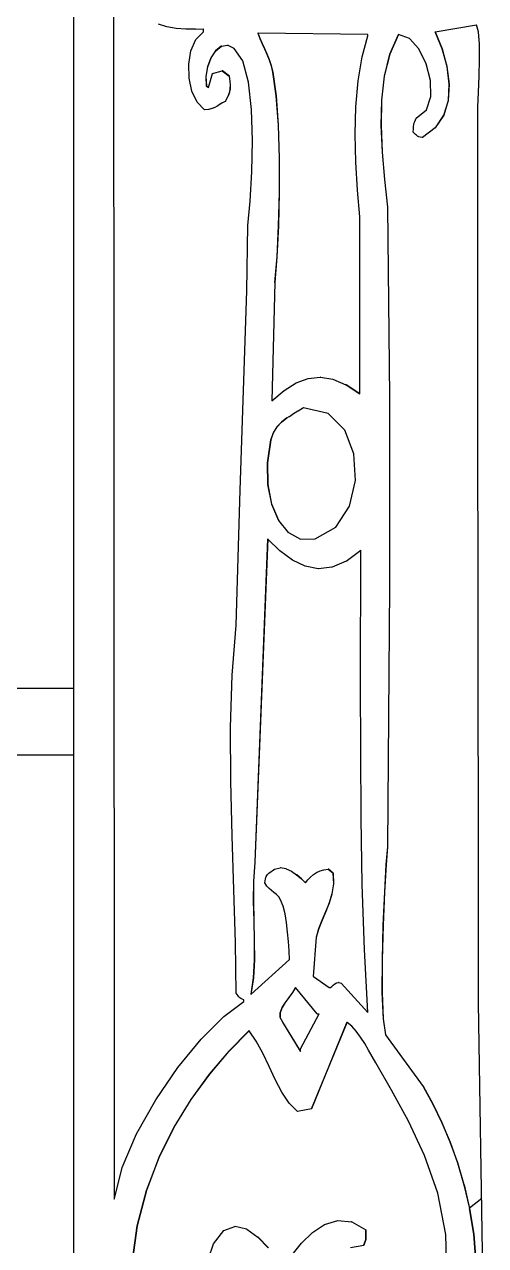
# Model space of a CAD drawing. Header units: inches. Extents: x -2812 to 9774, y -15726 to -746.
# Drawn here: x 3664.29 to 3671.15, y -9115.46 to -9097.28 of the extents above; entities that cross this region are included whole.
import ezdxf

# ---------------------------------------------------------------- set-up
doc = ezdxf.new("R2010")
doc.units = ezdxf.units.IN
doc.header["$LTSCALE"] = 17
doc.header["$MEASUREMENT"] = 0
doc.layers.add('OUTLINE', color=1, linetype='Continuous', lineweight=25)

msp = doc.modelspace()

# ---------------------------------------------------------------- hatches: boundary and pattern name
at = {"layer": 'OUTLINE'}
h = msp.add_hatch(dxfattribs=at)
h.set_pattern_fill('AR-RSHKE', color=8)
h.set_pattern_definition([(0, (1566.02, -5796.163), (25.5, 12), [6, -5, 7, -3, 9, -4]), (0, (1572.02, -5795.663), (25.5, 12), [5, -19, 4, -6]), (0, (1584.02, -5796.913), (25.5, 12), [3, -31]), (90, (1566.0205, -5796.163), (-8.5, 12), [11.5, -36.5]), (90, (1572.0205, -5796.163), (-8.5, 12), [11.25, -36.75]), (90, (1577.0205, -5796.163), (-8.5, 12), [10.5, -37.5]), (90, (1584.0205, -5796.913), (-8.5, 12), [11.5, -36.5]), (90, (1587.0205, -5796.913), (-8.5, 12), [11.5, -36.5]), (90, (1596.0205, -5796.163), (-8.5, 12), [11, -37])])
h.paths.add_polyline_path([(3665.02, -9107.163), (3498.503, -9107.163), (3498.503, -9119.012), (3501.503, -9119.012), (3665.02, -9119.148)])

# ---------------------------------------------------------------- linework, layer by layer
for p, q in [((3665.61, -9089.413), (3665.617, -9103.113)), ((3665.62, -9103.113), (3665.612, -9089.413)), ((3666.404, -9097.316), (3666.281, -9097.274)), ((3670.398, -9097.387), (3671.014, -9097.284)), ((3671.042, -9097.39), (3671.014, -9097.284)), ((3666.543, -9097.339), (3666.404, -9097.316)), ((3666.688, -9097.349), (3666.543, -9097.339)), ((3666.827, -9097.35), (3666.688, -9097.349)), ((3666.83, -9097.35), (3666.827, -9097.35)), ((3666.83, -9097.35), (3666.95, -9097.346)), ((3666.836, -9097.504), (3666.95, -9097.387)), ((3666.95, -9097.387), (3666.95, -9097.346)), ((3667.759, -9097.408), (3667.79, -9097.488)), ((3667.762, -9097.408), (3667.759, -9097.408)), ((3667.792, -9097.488), (3667.762, -9097.408)), ((3669.394, -9097.429), (3667.762, -9097.408)), ((3669.309, -9097.762), (3669.394, -9097.449)), ((3669.394, -9097.449), (3669.394, -9097.429)), ((3669.85, -9097.429), (3669.721, -9097.722)), ((3669.724, -9097.722), (3669.853, -9097.43)), ((3669.853, -9097.43), (3669.85, -9097.429)), ((3670.013, -9097.488), (3669.853, -9097.43)), ((3670.398, -9097.387), (3670.395, -9097.387)), ((3670.395, -9097.387), (3670.499, -9097.644)), ((3670.501, -9097.644), (3670.398, -9097.387)), ((3671.054, -9097.571), (3671.042, -9097.39)), ((3666.763, -9097.672), (3666.836, -9097.504)), ((3667.215, -9097.604), (3667.13, -9097.671)), ((3667.133, -9097.671), (3667.218, -9097.604)), ((3667.218, -9097.604), (3667.215, -9097.604)), ((3667.218, -9097.604), (3667.308, -9097.588)), ((3667.406, -9097.636), (3667.308, -9097.588)), ((3667.536, -9097.821), (3667.406, -9097.636)), ((3667.79, -9097.488), (3667.823, -9097.566)), ((3667.792, -9097.488), (3667.79, -9097.488)), ((3667.826, -9097.566), (3667.792, -9097.488)), ((3667.823, -9097.566), (3667.859, -9097.643)), ((3667.826, -9097.566), (3667.823, -9097.566)), ((3667.862, -9097.643), (3667.826, -9097.566)), ((3667.859, -9097.643), (3667.894, -9097.723)), ((3667.862, -9097.643), (3667.859, -9097.643)), ((3667.897, -9097.723), (3667.862, -9097.643)), ((3670.155, -9097.644), (3670.013, -9097.488)), ((3670.265, -9097.864), (3670.155, -9097.644)), ((3670.501, -9097.644), (3670.499, -9097.644)), ((3670.499, -9097.644), (3670.57, -9097.907)), ((3670.573, -9097.907), (3670.501, -9097.644)), ((3671.056, -9097.8), (3671.054, -9097.571)), ((3666.73, -9097.87), (3666.763, -9097.672)), ((3667.06, -9097.776), (3667.011, -9097.908)), ((3667.014, -9097.908), (3667.063, -9097.776)), ((3667.13, -9097.671), (3667.06, -9097.776)), ((3667.063, -9097.776), (3667.06, -9097.776)), ((3667.063, -9097.776), (3667.133, -9097.671)), ((3667.133, -9097.671), (3667.13, -9097.671)), ((3667.62, -9098.138), (3667.536, -9097.821)), ((3667.894, -9097.723), (3667.928, -9097.805)), ((3667.897, -9097.723), (3667.894, -9097.723)), ((3667.931, -9097.805), (3667.897, -9097.723)), ((3667.928, -9097.805), (3667.957, -9097.893)), ((3667.931, -9097.805), (3667.928, -9097.805)), ((3667.96, -9097.893), (3667.931, -9097.805)), ((3669.251, -9098.118), (3669.309, -9097.762)), ((3669.721, -9097.722), (3669.64, -9098.05)), ((3669.643, -9098.05), (3669.724, -9097.722)), ((3669.724, -9097.722), (3669.721, -9097.722)), ((3671.05, -9098.05), (3671.056, -9097.8)), ((3666.736, -9098.077), (3666.73, -9097.87)), ((3667.011, -9097.908), (3666.987, -9098.052)), ((3666.99, -9098.052), (3667.014, -9097.908)), ((3667.014, -9097.908), (3667.011, -9097.908)), ((3667.024, -9098.215), (3667.082, -9098.009)), ((3667.082, -9098.009), (3667.229, -9097.968)), ((3667.229, -9097.968), (3667.332, -9098.051)), ((3667.232, -9097.968), (3667.229, -9097.968)), ((3667.335, -9098.051), (3667.232, -9097.968)), ((3667.957, -9097.893), (3667.98, -9097.989)), ((3667.96, -9097.893), (3667.957, -9097.893)), ((3667.983, -9097.989), (3667.96, -9097.893)), ((3667.98, -9097.989), (3668.03, -9098.341)), ((3667.983, -9097.989), (3667.98, -9097.989)), ((3668.033, -9098.341), (3667.983, -9097.989)), ((3670.329, -9098.112), (3670.265, -9097.864)), ((3670.573, -9097.907), (3670.57, -9097.907)), ((3670.57, -9097.907), (3670.603, -9098.166)), ((3670.606, -9098.166), (3670.573, -9097.907)), ((3666.777, -9098.273), (3666.736, -9098.077)), ((3666.987, -9098.052), (3666.994, -9098.196)), ((3666.99, -9098.052), (3666.987, -9098.052)), ((3666.997, -9098.196), (3666.99, -9098.052)), ((3666.997, -9098.196), (3666.994, -9098.196)), ((3667.024, -9098.215), (3666.997, -9098.196)), ((3666.997, -9098.196), (3667.023, -9098.217)), ((3667.332, -9098.051), (3667.344, -9098.124)), ((3667.335, -9098.051), (3667.332, -9098.051)), ((3667.346, -9098.124), (3667.335, -9098.051)), ((3667.344, -9098.124), (3667.348, -9098.185)), ((3667.346, -9098.124), (3667.344, -9098.124)), ((3667.351, -9098.185), (3667.346, -9098.124)), ((3667.348, -9098.185), (3667.346, -9098.237)), ((3667.351, -9098.185), (3667.348, -9098.185)), ((3667.348, -9098.237), (3667.351, -9098.185)), ((3667.665, -9098.547), (3667.62, -9098.138)), ((3669.219, -9098.505), (3669.251, -9098.118)), ((3669.64, -9098.05), (3669.599, -9098.406)), ((3669.602, -9098.406), (3669.643, -9098.05)), ((3669.643, -9098.05), (3669.64, -9098.05)), ((3670.334, -9098.353), (3670.329, -9098.112)), ((3670.603, -9098.166), (3670.59, -9098.41)), ((3670.593, -9098.41), (3670.606, -9098.166)), ((3670.606, -9098.166), (3670.603, -9098.166)), ((3671.041, -9098.293), (3671.05, -9098.05)), ((3666.854, -9098.437), (3666.777, -9098.273)), ((3667.023, -9098.217), (3667.024, -9098.215)), ((3667.301, -9098.373), (3667.274, -9098.424)), ((3667.276, -9098.424), (3667.303, -9098.373)), ((3667.322, -9098.327), (3667.301, -9098.373)), ((3667.303, -9098.373), (3667.301, -9098.373)), ((3667.303, -9098.373), (3667.325, -9098.327)), ((3667.337, -9098.283), (3667.322, -9098.327)), ((3667.325, -9098.327), (3667.322, -9098.327)), ((3667.325, -9098.327), (3667.34, -9098.283)), ((3667.346, -9098.237), (3667.337, -9098.283)), ((3667.34, -9098.283), (3667.337, -9098.283)), ((3667.34, -9098.283), (3667.348, -9098.237)), ((3667.348, -9098.237), (3667.346, -9098.237)), ((3668.03, -9098.341), (3668.061, -9098.778)), ((3668.033, -9098.341), (3668.03, -9098.341)), ((3668.064, -9098.778), (3668.033, -9098.341)), ((3670.268, -9098.551), (3670.334, -9098.353)), ((3671.032, -9098.503), (3671.041, -9098.293)), ((3666.964, -9098.549), (3666.854, -9098.437)), ((3666.967, -9098.549), (3666.964, -9098.549)), ((3667.025, -9098.543), (3666.967, -9098.549)), ((3667.028, -9098.543), (3667.025, -9098.543)), ((3667.075, -9098.531), (3667.028, -9098.543)), ((3667.078, -9098.531), (3667.075, -9098.531)), ((3667.117, -9098.514), (3667.078, -9098.531)), ((3667.12, -9098.514), (3667.117, -9098.514)), ((3667.155, -9098.494), (3667.12, -9098.514)), ((3667.157, -9098.494), (3667.155, -9098.494)), ((3667.191, -9098.471), (3667.157, -9098.494)), ((3667.194, -9098.471), (3667.191, -9098.471)), ((3667.229, -9098.447), (3667.194, -9098.471)), ((3667.232, -9098.447), (3667.229, -9098.447)), ((3667.274, -9098.424), (3667.232, -9098.447)), ((3667.276, -9098.424), (3667.274, -9098.424)), ((3667.679, -9099.005), (3667.665, -9098.547)), ((3669.209, -9098.912), (3669.219, -9098.505)), ((3669.599, -9098.406), (3669.591, -9098.785)), ((3669.594, -9098.785), (3669.602, -9098.406)), ((3669.602, -9098.406), (3669.599, -9098.406)), ((3670.116, -9098.673), (3670.268, -9098.551)), ((3670.59, -9098.41), (3670.524, -9098.631)), ((3670.527, -9098.631), (3670.593, -9098.41)), ((3670.593, -9098.41), (3670.59, -9098.41)), ((3671.029, -9098.652), (3671.032, -9098.503)), ((3670.08, -9098.768), (3670.086, -9098.744)), ((3670.086, -9098.744), (3670.094, -9098.722)), ((3670.094, -9098.722), (3670.104, -9098.699)), ((3670.104, -9098.699), (3670.116, -9098.673)), ((3670.524, -9098.631), (3670.398, -9098.819)), ((3670.401, -9098.819), (3670.527, -9098.631)), ((3670.527, -9098.631), (3670.524, -9098.631)), ((3671.029, -9102.696), (3671.029, -9098.652)), ((3668.061, -9098.778), (3668.077, -9099.268)), ((3668.064, -9098.778), (3668.061, -9098.778)), ((3668.08, -9099.268), (3668.064, -9098.778)), ((3669.217, -9099.329), (3669.209, -9098.912)), ((3669.594, -9098.785), (3669.591, -9098.785)), ((3669.591, -9098.785), (3669.608, -9099.181)), ((3669.611, -9099.181), (3669.594, -9098.785)), ((3670.071, -9098.88), (3670.073, -9098.833)), ((3670.089, -9098.9), (3670.071, -9098.88)), ((3670.073, -9098.833), (3670.076, -9098.797)), ((3670.076, -9098.797), (3670.08, -9098.768)), ((3670.103, -9098.916), (3670.089, -9098.9)), ((3670.118, -9098.929), (3670.103, -9098.916)), ((3670.133, -9098.941), (3670.118, -9098.929)), ((3670.398, -9098.819), (3670.207, -9098.963)), ((3670.401, -9098.819), (3670.398, -9098.819)), ((3667.669, -9099.473), (3667.679, -9099.005)), ((3670.152, -9098.95), (3670.133, -9098.941)), ((3670.175, -9098.957), (3670.152, -9098.95)), ((3670.204, -9098.963), (3670.175, -9098.957)), ((3670.207, -9098.963), (3670.204, -9098.963)), ((3668.077, -9099.268), (3668.077, -9099.779)), ((3668.08, -9099.268), (3668.077, -9099.268)), ((3668.08, -9099.779), (3668.08, -9099.268)), ((3669.611, -9099.181), (3669.608, -9099.181)), ((3669.608, -9099.181), (3669.643, -9099.588)), ((3669.646, -9099.588), (3669.611, -9099.181)), ((3667.645, -9099.908), (3667.669, -9099.473)), ((3669.24, -9099.744), (3669.217, -9099.329)), ((3669.643, -9099.588), (3669.689, -9100)), ((3669.646, -9099.588), (3669.643, -9099.588)), ((3669.691, -9100), (3669.646, -9099.588)), ((3668.077, -9099.779), (3668.065, -9100.279)), ((3668.068, -9100.279), (3668.08, -9099.779)), ((3668.08, -9099.779), (3668.077, -9099.779)), ((3669.276, -9100.145), (3669.24, -9099.744)), ((3667.612, -9100.27), (3667.645, -9099.908)), ((3669.689, -9100), (3669.718, -9102.821)), ((3669.691, -9100), (3669.689, -9100)), ((3669.721, -9102.821), (3669.691, -9100)), ((3669.276, -9102.777), (3669.276, -9100.145)), ((3667.597, -9101.245), (3667.612, -9100.27)), ((3668.065, -9100.279), (3668.042, -9100.737)), ((3668.045, -9100.737), (3668.068, -9100.279)), ((3668.068, -9100.279), (3668.065, -9100.279)), ((3668.042, -9100.737), (3668.01, -9101.12)), ((3668.013, -9101.12), (3668.045, -9100.737)), ((3668.045, -9100.737), (3668.042, -9100.737)), ((3667.494, -9104.21), (3667.597, -9101.245)), ((3668.01, -9101.12), (3667.966, -9102.883)), ((3668.013, -9101.12), (3667.969, -9102.88)), ((3668.013, -9101.12), (3668.01, -9101.12)), ((3668.328, -9102.616), (3668.506, -9102.549)), ((3668.506, -9102.549), (3668.687, -9102.529)), ((3668.69, -9102.529), (3668.687, -9102.529)), ((3668.69, -9102.529), (3668.688, -9102.529)), ((3668.69, -9102.529), (3668.873, -9102.559)), ((3668.876, -9102.559), (3668.873, -9102.559)), ((3668.876, -9102.559), (3669.068, -9102.641)), ((3667.969, -9102.88), (3668.149, -9102.728)), ((3668.149, -9102.728), (3668.328, -9102.616)), ((3669.071, -9102.641), (3669.068, -9102.641)), ((3669.276, -9102.777), (3669.071, -9102.641)), ((3669.071, -9102.641), (3669.276, -9102.779)), ((3671.043, -9109.996), (3671.029, -9102.696)), ((3667.966, -9102.883), (3667.969, -9102.88)), ((3669.276, -9102.779), (3669.276, -9102.777)), ((3669.721, -9102.821), (3669.718, -9102.821)), ((3669.718, -9102.821), (3669.718, -9103.113)), ((3669.721, -9103.113), (3669.721, -9102.821)), ((3668.228, -9103.113), (3668.27, -9103.084)), ((3668.273, -9103.084), (3668.27, -9103.084)), ((3668.355, -9103.035), (3668.273, -9103.084)), ((3668.358, -9103.035), (3668.355, -9103.035)), ((3668.437, -9102.987), (3668.358, -9103.035)), ((3668.804, -9103.07), (3668.437, -9102.987)), ((3669.054, -9103.317), (3668.804, -9103.07)), ((3665.617, -9103.113), (3665.62, -9103.113)), ((3665.617, -9103.113), (3665.624, -9114.766)), ((3665.627, -9114.755), (3665.62, -9103.113)), ((3668.042, -9103.269), (3667.988, -9103.357)), ((3667.991, -9103.357), (3668.045, -9103.269)), ((3668.11, -9103.197), (3668.042, -9103.269)), ((3668.045, -9103.269), (3668.042, -9103.269)), ((3668.045, -9103.269), (3668.113, -9103.197)), ((3668.188, -9103.137), (3668.11, -9103.197)), ((3668.113, -9103.197), (3668.11, -9103.197)), ((3668.113, -9103.197), (3668.19, -9103.137)), ((3668.19, -9103.137), (3668.188, -9103.137)), ((3668.19, -9103.137), (3668.225, -9103.113)), ((3668.225, -9103.113), (3668.228, -9103.113)), ((3669.718, -9103.113), (3669.721, -9103.113)), ((3669.718, -9103.113), (3669.718, -9105.641)), ((3669.721, -9105.641), (3669.721, -9103.113)), ((3667.951, -9103.464), (3667.902, -9103.802)), ((3667.904, -9103.802), (3667.954, -9103.464)), ((3667.988, -9103.357), (3667.951, -9103.464)), ((3667.954, -9103.464), (3667.951, -9103.464)), ((3667.954, -9103.464), (3667.991, -9103.357)), ((3667.991, -9103.357), (3667.988, -9103.357)), ((3669.189, -9103.67), (3669.054, -9103.317)), ((3667.902, -9103.802), (3667.907, -9104.127)), ((3667.904, -9103.802), (3667.902, -9103.802)), ((3667.91, -9104.127), (3667.904, -9103.802)), ((3669.211, -9104.068), (3669.189, -9103.67)), ((3667.907, -9104.127), (3667.963, -9104.419)), ((3667.91, -9104.127), (3667.907, -9104.127)), ((3667.966, -9104.419), (3667.91, -9104.127)), ((3669.12, -9104.451), (3669.211, -9104.068)), ((3667.435, -9106.222), (3667.494, -9104.21)), ((3667.963, -9104.419), (3668.066, -9104.663)), ((3667.966, -9104.419), (3667.963, -9104.419)), ((3668.069, -9104.663), (3667.966, -9104.419)), ((3668.921, -9104.76), (3669.12, -9104.451)), ((3668.069, -9104.663), (3668.066, -9104.663)), ((3668.066, -9104.663), (3668.211, -9104.842)), ((3668.214, -9104.842), (3668.069, -9104.663)), ((3668.214, -9104.842), (3668.211, -9104.842)), ((3668.214, -9104.842), (3668.395, -9104.939)), ((3668.614, -9104.936), (3668.921, -9104.76)), ((3667.907, -9104.936), (3667.715, -9109.747)), ((3667.718, -9109.747), (3667.909, -9104.939)), ((3667.909, -9104.939), (3667.907, -9104.936)), ((3668.088, -9105.115), (3667.909, -9104.939)), ((3668.395, -9104.939), (3668.614, -9104.936)), ((3669.073, -9105.268), (3669.291, -9105.104)), ((3669.288, -9107.088), (3669.291, -9105.104)), ((3669.291, -9105.104), (3669.291, -9105.102)), ((3668.273, -9105.253), (3668.088, -9105.115)), ((3668.462, -9105.345), (3668.273, -9105.253)), ((3669.071, -9105.268), (3668.863, -9105.359)), ((3669.073, -9105.268), (3669.071, -9105.268)), ((3668.657, -9105.382), (3668.462, -9105.345)), ((3668.66, -9105.382), (3668.657, -9105.382)), ((3668.659, -9105.382), (3668.66, -9105.382)), ((3668.86, -9105.359), (3668.66, -9105.382)), ((3668.863, -9105.359), (3668.86, -9105.359)), ((3669.718, -9105.641), (3669.689, -9109.519)), ((3669.691, -9109.519), (3669.721, -9105.641)), ((3669.721, -9105.641), (3669.718, -9105.641)), ((3667.376, -9106.964), (3667.435, -9106.222)), ((3667.353, -9107.743), (3667.376, -9106.964)), ((3669.289, -9108.093), (3669.288, -9107.088)), ((3667.356, -9108.545), (3667.353, -9107.743)), ((3669.296, -9109.094), (3669.289, -9108.093)), ((3667.376, -9109.356), (3667.356, -9108.545)), ((3669.313, -9110.083), (3669.296, -9109.094)), ((3667.402, -9110.161), (3667.376, -9109.356)), ((3669.689, -9109.519), (3669.667, -9109.784)), ((3669.669, -9109.784), (3669.691, -9109.519)), ((3669.691, -9109.519), (3669.689, -9109.519)), ((3667.715, -9109.747), (3667.696, -9110.034)), ((3667.699, -9110.034), (3667.718, -9109.747)), ((3667.718, -9109.747), (3667.715, -9109.747)), ((3668.005, -9109.855), (3668.091, -9109.835)), ((3668.094, -9109.835), (3668.091, -9109.835)), ((3668.091, -9109.835), (3668.093, -9109.835)), ((3668.094, -9109.835), (3668.093, -9109.835)), ((3668.176, -9109.847), (3668.094, -9109.835)), ((3669.667, -9109.784), (3669.643, -9110.193)), ((3669.646, -9110.193), (3669.669, -9109.784)), ((3669.669, -9109.784), (3669.667, -9109.784)), ((3667.867, -9110.024), (3667.872, -9109.998)), ((3667.872, -9109.998), (3667.877, -9109.977)), ((3667.877, -9109.977), (3667.884, -9109.96)), ((3667.884, -9109.96), (3667.893, -9109.945)), ((3667.893, -9109.945), (3667.905, -9109.93)), ((3667.905, -9109.93), (3667.921, -9109.913)), ((3667.921, -9109.913), (3668.005, -9109.855)), ((3668.179, -9109.847), (3668.176, -9109.847)), ((3668.179, -9109.847), (3668.258, -9109.884)), ((3668.261, -9109.884), (3668.258, -9109.884)), ((3668.261, -9109.884), (3668.336, -9109.936)), ((3668.339, -9109.936), (3668.336, -9109.936)), ((3668.336, -9109.936), (3668.406, -9109.997)), ((3668.409, -9109.997), (3668.339, -9109.936)), ((3668.409, -9109.997), (3668.406, -9109.997)), ((3668.406, -9109.997), (3668.466, -9110.058)), ((3668.468, -9110.057), (3668.409, -9109.997)), ((3668.468, -9110.057), (3668.504, -9110.012)), ((3668.504, -9110.012), (3668.543, -9109.97)), ((3668.543, -9109.97), (3668.586, -9109.933)), ((3668.586, -9109.933), (3668.632, -9109.903)), ((3668.632, -9109.903), (3668.684, -9109.878)), ((3668.684, -9109.878), (3668.741, -9109.861)), ((3668.741, -9109.861), (3668.805, -9109.851)), ((3668.805, -9109.851), (3668.879, -9109.913)), ((3668.808, -9109.851), (3668.805, -9109.851)), ((3668.881, -9109.913), (3668.808, -9109.851)), ((3668.879, -9109.913), (3668.884, -9110.073)), ((3668.881, -9109.913), (3668.879, -9109.913)), ((3668.887, -9110.073), (3668.881, -9109.913)), ((3671.043, -9111.842), (3671.043, -9109.996)), ((3667.425, -9110.946), (3667.402, -9110.161)), ((3667.696, -9110.034), (3667.693, -9110.328)), ((3667.699, -9110.034), (3667.696, -9110.034)), ((3667.696, -9110.328), (3667.699, -9110.034)), ((3667.863, -9110.058), (3667.867, -9110.024)), ((3667.891, -9110.106), (3667.863, -9110.058)), ((3667.925, -9110.142), (3667.891, -9110.106)), ((3667.962, -9110.172), (3667.925, -9110.142)), ((3667.999, -9110.2), (3667.962, -9110.172)), ((3668.036, -9110.229), (3667.999, -9110.2)), ((3668.466, -9110.058), (3668.468, -9110.057)), ((3668.884, -9110.073), (3668.862, -9110.22)), ((3668.865, -9110.22), (3668.887, -9110.073)), ((3668.887, -9110.073), (3668.884, -9110.073)), ((3669.345, -9111.05), (3669.313, -9110.083)), ((3669.643, -9110.193), (3669.622, -9110.685)), ((3669.625, -9110.685), (3669.646, -9110.193)), ((3669.646, -9110.193), (3669.643, -9110.193)), ((3667.693, -9110.328), (3667.699, -9110.624)), ((3667.696, -9110.328), (3667.693, -9110.328)), ((3667.702, -9110.624), (3667.696, -9110.328)), ((3668.07, -9110.263), (3668.036, -9110.229)), ((3668.098, -9110.307), (3668.07, -9110.263)), ((3668.135, -9110.403), (3668.098, -9110.307)), ((3668.821, -9110.356), (3668.769, -9110.485)), ((3668.771, -9110.485), (3668.823, -9110.356)), ((3668.862, -9110.22), (3668.821, -9110.356)), ((3668.823, -9110.356), (3668.821, -9110.356)), ((3668.823, -9110.356), (3668.865, -9110.22)), ((3668.865, -9110.22), (3668.862, -9110.22)), ((3668.164, -9110.519), (3668.135, -9110.403)), ((3668.186, -9110.649), (3668.164, -9110.519)), ((3668.769, -9110.485), (3668.714, -9110.611)), ((3668.717, -9110.611), (3668.771, -9110.485)), ((3668.771, -9110.485), (3668.769, -9110.485)), ((3667.702, -9110.624), (3667.699, -9110.624)), ((3667.699, -9110.624), (3667.706, -9110.916)), ((3667.709, -9110.916), (3667.702, -9110.624)), ((3668.202, -9110.789), (3668.186, -9110.649)), ((3668.664, -9110.737), (3668.628, -9110.867)), ((3668.631, -9110.867), (3668.667, -9110.737)), ((3668.714, -9110.611), (3668.664, -9110.737)), ((3668.667, -9110.737), (3668.664, -9110.737)), ((3668.667, -9110.737), (3668.717, -9110.611)), ((3668.717, -9110.611), (3668.714, -9110.611)), ((3669.622, -9110.685), (3669.609, -9111.204)), ((3669.612, -9111.204), (3669.625, -9110.685)), ((3669.625, -9110.685), (3669.622, -9110.685)), ((3667.709, -9110.916), (3667.706, -9110.916)), ((3667.706, -9110.916), (3667.707, -9111.2)), ((3667.71, -9111.2), (3667.709, -9110.916)), ((3668.214, -9110.931), (3668.202, -9110.789)), ((3668.628, -9110.867), (3668.584, -9111.448)), ((3668.587, -9111.448), (3668.631, -9110.867)), ((3668.631, -9110.867), (3668.628, -9110.867)), ((3667.435, -9111.697), (3667.425, -9110.946)), ((3668.223, -9111.07), (3668.214, -9110.931)), ((3668.231, -9111.199), (3668.223, -9111.07)), ((3669.394, -9111.984), (3669.345, -9111.05)), ((3667.66, -9111.715), (3668.231, -9111.199)), ((3667.707, -9111.2), (3667.693, -9111.469)), ((3667.695, -9111.469), (3667.71, -9111.2)), ((3667.71, -9111.2), (3667.707, -9111.2)), ((3669.609, -9111.204), (3669.608, -9111.688)), ((3669.612, -9111.204), (3669.609, -9111.204)), ((3669.61, -9111.688), (3669.612, -9111.204)), ((3667.693, -9111.469), (3667.656, -9111.717)), ((3667.66, -9111.715), (3667.695, -9111.469)), ((3667.695, -9111.469), (3667.693, -9111.469)), ((3668.587, -9111.448), (3668.584, -9111.448)), ((3668.587, -9111.448), (3668.82, -9111.614)), ((3668.319, -9111.614), (3668.276, -9111.689)), ((3668.279, -9111.689), (3668.321, -9111.616)), ((3668.321, -9111.616), (3668.319, -9111.614)), ((3668.643, -9112.008), (3668.321, -9111.616)), ((3668.82, -9111.614), (3668.84, -9111.612)), ((3668.84, -9111.612), (3668.86, -9111.598)), ((3668.86, -9111.598), (3668.881, -9111.579)), ((3668.881, -9111.579), (3668.904, -9111.56)), ((3668.904, -9111.56), (3668.93, -9111.545)), ((3668.93, -9111.545), (3668.96, -9111.541)), ((3668.963, -9111.541), (3668.96, -9111.541)), ((3668.963, -9111.541), (3668.996, -9111.552)), ((3668.999, -9111.552), (3668.996, -9111.552)), ((3668.996, -9111.552), (3669.394, -9111.987)), ((3669.394, -9111.984), (3668.999, -9111.552)), ((3667.254, -9112.044), (3667.553, -9111.821)), ((3667.451, -9111.72), (3667.435, -9111.697)), ((3667.464, -9111.739), (3667.451, -9111.72)), ((3667.476, -9111.755), (3667.464, -9111.739)), ((3667.489, -9111.768), (3667.476, -9111.755)), ((3667.505, -9111.78), (3667.489, -9111.768)), ((3667.526, -9111.79), (3667.505, -9111.78)), ((3667.553, -9111.8), (3667.526, -9111.79)), ((3667.553, -9111.821), (3667.553, -9111.8)), ((3667.656, -9111.717), (3667.66, -9111.715)), ((3668.222, -9111.764), (3668.166, -9111.839)), ((3668.169, -9111.839), (3668.225, -9111.764)), ((3668.276, -9111.689), (3668.222, -9111.764)), ((3668.225, -9111.764), (3668.222, -9111.764)), ((3668.225, -9111.764), (3668.279, -9111.689)), ((3668.279, -9111.689), (3668.276, -9111.689)), ((3669.61, -9111.688), (3669.608, -9111.688)), ((3669.608, -9111.688), (3669.623, -9112.079)), ((3669.626, -9112.079), (3669.61, -9111.688)), ((3668.119, -9111.914), (3668.09, -9111.989)), ((3668.093, -9111.989), (3668.09, -9111.989)), ((3668.09, -9111.989), (3668.09, -9112.061)), ((3668.092, -9112.061), (3668.093, -9111.989)), ((3668.093, -9111.989), (3668.122, -9111.914)), ((3668.166, -9111.839), (3668.119, -9111.914)), ((3668.122, -9111.914), (3668.119, -9111.914)), ((3668.122, -9111.914), (3668.169, -9111.839)), ((3668.169, -9111.839), (3668.166, -9111.839)), ((3668.393, -9112.526), (3668.672, -9112.008)), ((3668.643, -9112.008), (3668.672, -9112.008)), ((3669.394, -9111.987), (3669.394, -9111.984)), ((3671.146, -9118.271), (3671.043, -9111.842)), ((3666.918, -9112.382), (3667.254, -9112.044)), ((3668.092, -9112.061), (3668.09, -9112.061)), ((3668.09, -9112.061), (3668.128, -9112.132)), ((3668.13, -9112.132), (3668.092, -9112.061)), ((3668.13, -9112.132), (3668.128, -9112.132)), ((3668.128, -9112.132), (3668.393, -9112.568)), ((3668.393, -9112.563), (3668.13, -9112.132)), ((3669.085, -9112.132), (3668.555, -9113.418)), ((3668.557, -9113.418), (3669.087, -9112.134)), ((3669.087, -9112.134), (3669.085, -9112.132)), ((3669.155, -9112.19), (3669.087, -9112.134)), ((3669.222, -9112.265), (3669.155, -9112.19)), ((3669.626, -9112.079), (3669.623, -9112.079)), ((3669.623, -9112.079), (3669.659, -9112.319)), ((3669.662, -9112.319), (3669.626, -9112.079)), ((3666.571, -9112.805), (3666.918, -9112.382)), ((3667.627, -9112.257), (3667.328, -9112.562)), ((3667.331, -9112.562), (3667.628, -9112.258)), ((3667.628, -9112.258), (3667.627, -9112.257)), ((3667.736, -9112.412), (3667.628, -9112.258)), ((3669.287, -9112.353), (3669.222, -9112.265)), ((3669.349, -9112.449), (3669.287, -9112.353)), ((3669.662, -9112.319), (3669.659, -9112.319)), ((3669.659, -9112.319), (3670.219, -9113.086)), ((3670.221, -9113.086), (3669.662, -9112.319)), ((3667.328, -9112.562), (3667.038, -9112.904)), ((3667.041, -9112.904), (3667.331, -9112.562)), ((3667.331, -9112.562), (3667.328, -9112.562)), ((3667.833, -9112.594), (3667.736, -9112.412)), ((3668.393, -9112.563), (3668.393, -9112.526)), ((3668.393, -9112.568), (3668.393, -9112.563)), ((3669.407, -9112.548), (3669.349, -9112.449)), ((3669.512, -9112.734), (3669.407, -9112.548)), ((3667.925, -9112.789), (3667.833, -9112.594)), ((3669.748, -9113.141), (3669.512, -9112.734)), ((3666.241, -9113.285), (3666.571, -9112.805)), ((3667.038, -9112.904), (3666.762, -9113.281)), ((3666.765, -9113.281), (3667.041, -9112.904)), ((3667.041, -9112.904), (3667.038, -9112.904)), ((3668.017, -9112.986), (3667.925, -9112.789)), ((3668.115, -9113.172), (3668.017, -9112.986)), ((3670.221, -9113.086), (3670.219, -9113.086)), ((3670.219, -9113.086), (3670.362, -9113.353)), ((3670.365, -9113.353), (3670.221, -9113.086)), ((3665.955, -9113.791), (3666.241, -9113.285)), ((3666.762, -9113.281), (3666.51, -9113.695)), ((3666.513, -9113.695), (3666.765, -9113.281)), ((3666.765, -9113.281), (3666.762, -9113.281)), ((3668.223, -9113.334), (3668.115, -9113.172)), ((3670, -9113.602), (3669.748, -9113.141)), ((3668.348, -9113.46), (3668.223, -9113.334)), ((3668.351, -9113.46), (3668.348, -9113.46)), ((3668.555, -9113.418), (3668.351, -9113.46)), ((3668.557, -9113.418), (3668.555, -9113.418)), ((3670.365, -9113.353), (3670.362, -9113.353)), ((3670.362, -9113.353), (3670.496, -9113.629)), ((3670.499, -9113.629), (3670.365, -9113.353)), ((3670.24, -9114.115), (3670, -9113.602)), ((3670.496, -9113.629), (3670.619, -9113.917)), ((3670.499, -9113.629), (3670.496, -9113.629)), ((3670.622, -9113.917), (3670.499, -9113.629)), ((3665.741, -9114.294), (3665.955, -9113.791)), ((3666.51, -9113.695), (3666.287, -9114.145)), ((3666.29, -9114.145), (3666.513, -9113.695)), ((3666.513, -9113.695), (3666.51, -9113.695)), ((3670.622, -9113.917), (3670.619, -9113.917)), ((3670.619, -9113.917), (3670.729, -9114.223)), ((3670.732, -9114.223), (3670.622, -9113.917)), ((3666.287, -9114.145), (3666.103, -9114.634)), ((3666.105, -9114.634), (3666.29, -9114.145)), ((3666.29, -9114.145), (3666.287, -9114.145)), ((3670.435, -9114.678), (3670.24, -9114.115)), ((3665.627, -9114.755), (3665.741, -9114.294)), ((3670.729, -9114.223), (3670.825, -9114.55)), ((3670.732, -9114.223), (3670.729, -9114.223)), ((3670.828, -9114.55), (3670.732, -9114.223)), ((3670.828, -9114.55), (3670.825, -9114.55)), ((3670.825, -9114.55), (3670.906, -9114.902)), ((3670.828, -9114.55), (3670.909, -9114.902)), ((3666.103, -9114.634), (3665.963, -9115.16)), ((3665.966, -9115.16), (3666.105, -9114.634)), ((3666.105, -9114.634), (3666.103, -9114.634)), ((3670.556, -9115.29), (3670.435, -9114.678)), ((3665.624, -9114.766), (3665.627, -9114.755)), ((3670.909, -9114.902), (3670.906, -9114.902)), ((3670.906, -9114.902), (3670.97, -9115.284)), ((3670.907, -9114.896), (3671.09, -9114.749)), ((3670.972, -9115.284), (3670.909, -9114.902)), ((3668.752, -9115.144), (3668.948, -9115.084)), ((3668.951, -9115.084), (3668.948, -9115.084)), ((3668.951, -9115.084), (3669.153, -9115.103)), ((3669.156, -9115.103), (3669.153, -9115.103)), ((3669.156, -9115.103), (3669.365, -9115.222)), ((3665.963, -9115.16), (3665.893, -9115.668)), ((3665.896, -9115.668), (3665.966, -9115.16)), ((3665.966, -9115.16), (3665.963, -9115.16)), ((3667.097, -9115.43), (3667.251, -9115.232)), ((3667.251, -9115.232), (3667.418, -9115.17)), ((3667.421, -9115.17), (3667.418, -9115.17)), ((3667.421, -9115.17), (3667.42, -9115.17)), ((3667.59, -9115.213), (3667.421, -9115.17)), ((3667.593, -9115.213), (3667.59, -9115.213)), ((3667.593, -9115.213), (3667.759, -9115.329)), ((3668.408, -9115.418), (3668.571, -9115.262)), ((3668.571, -9115.262), (3668.752, -9115.144)), ((3669.367, -9115.222), (3669.365, -9115.222)), ((3669.365, -9115.222), (3669.365, -9115.367)), ((3669.367, -9115.367), (3669.367, -9115.222)), ((3670.573, -9115.949), (3670.556, -9115.29)), ((3670.972, -9115.284), (3670.97, -9115.284)), ((3670.97, -9115.284), (3671.01, -9115.814)), ((3671.013, -9115.814), (3670.972, -9115.284)), ((3667.024, -9115.647), (3667.097, -9115.43)), ((3667.762, -9115.329), (3667.759, -9115.329)), ((3667.759, -9115.329), (3667.915, -9115.488)), ((3667.918, -9115.488), (3667.762, -9115.329)), ((3668.269, -9115.592), (3668.408, -9115.418)), ((3669.135, -9115.486), (3669.335, -9115.45)), ((3669.365, -9115.367), (3669.335, -9115.45)), ((3669.338, -9115.45), (3669.335, -9115.45)), ((3669.338, -9115.45), (3669.367, -9115.367)), ((3669.367, -9115.367), (3669.365, -9115.367))]:
    msp.add_line(p, q)
for p, q in [((3665.02, -9235.163), (3665.02, -8912.163)), ((3665.02, -9107.163), (3498.503, -9107.163))]:
    msp.add_line(p, q, dxfattribs=at)

doc.saveas('drawing.dxf')
